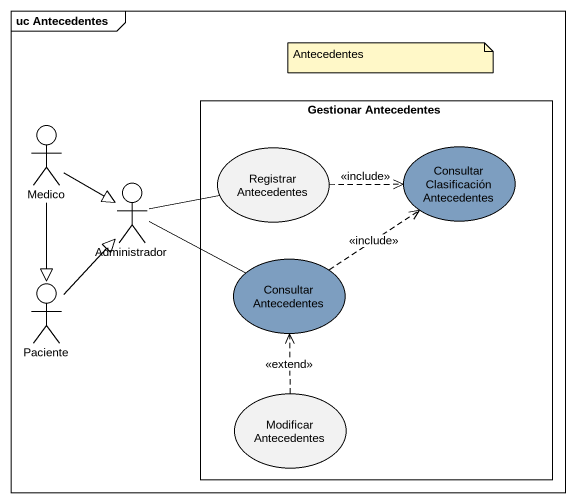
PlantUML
@startuml
mainframe uc Antecedentes
rectangle "Gestionar Antecedentes" as Gestionar_Antecedentes {
  usecase "Registrar Antecedentes" as Registrar_Antecedentes
  usecase "Consultar Clasificación Antecedentes" as Consultar_Clasificación #7D9EC0
  usecase "Consultar Antecedentes" as Consultar_Antecedentes #7D9EC0
  usecase "Modificar Antecedentes" as Modificar_Antecedentes
}
actor Medico
actor Administrador
actor Paciente
Medico --|> Administrador
Medico --|> Paciente
Registrar_Antecedentes .right.> Consultar_Clasificación : <<include>>
Administrador -right- Registrar_Antecedentes
Administrador -right- Consultar_Antecedentes
Consultar_Antecedentes .up.> Consultar_Clasificación : <<include>>
Paciente -up-|> Administrador
Modificar_Antecedentes .up.> Consultar_Antecedentes : <<extend>>
note as N1
  Antecedentes
end note
@enduml
